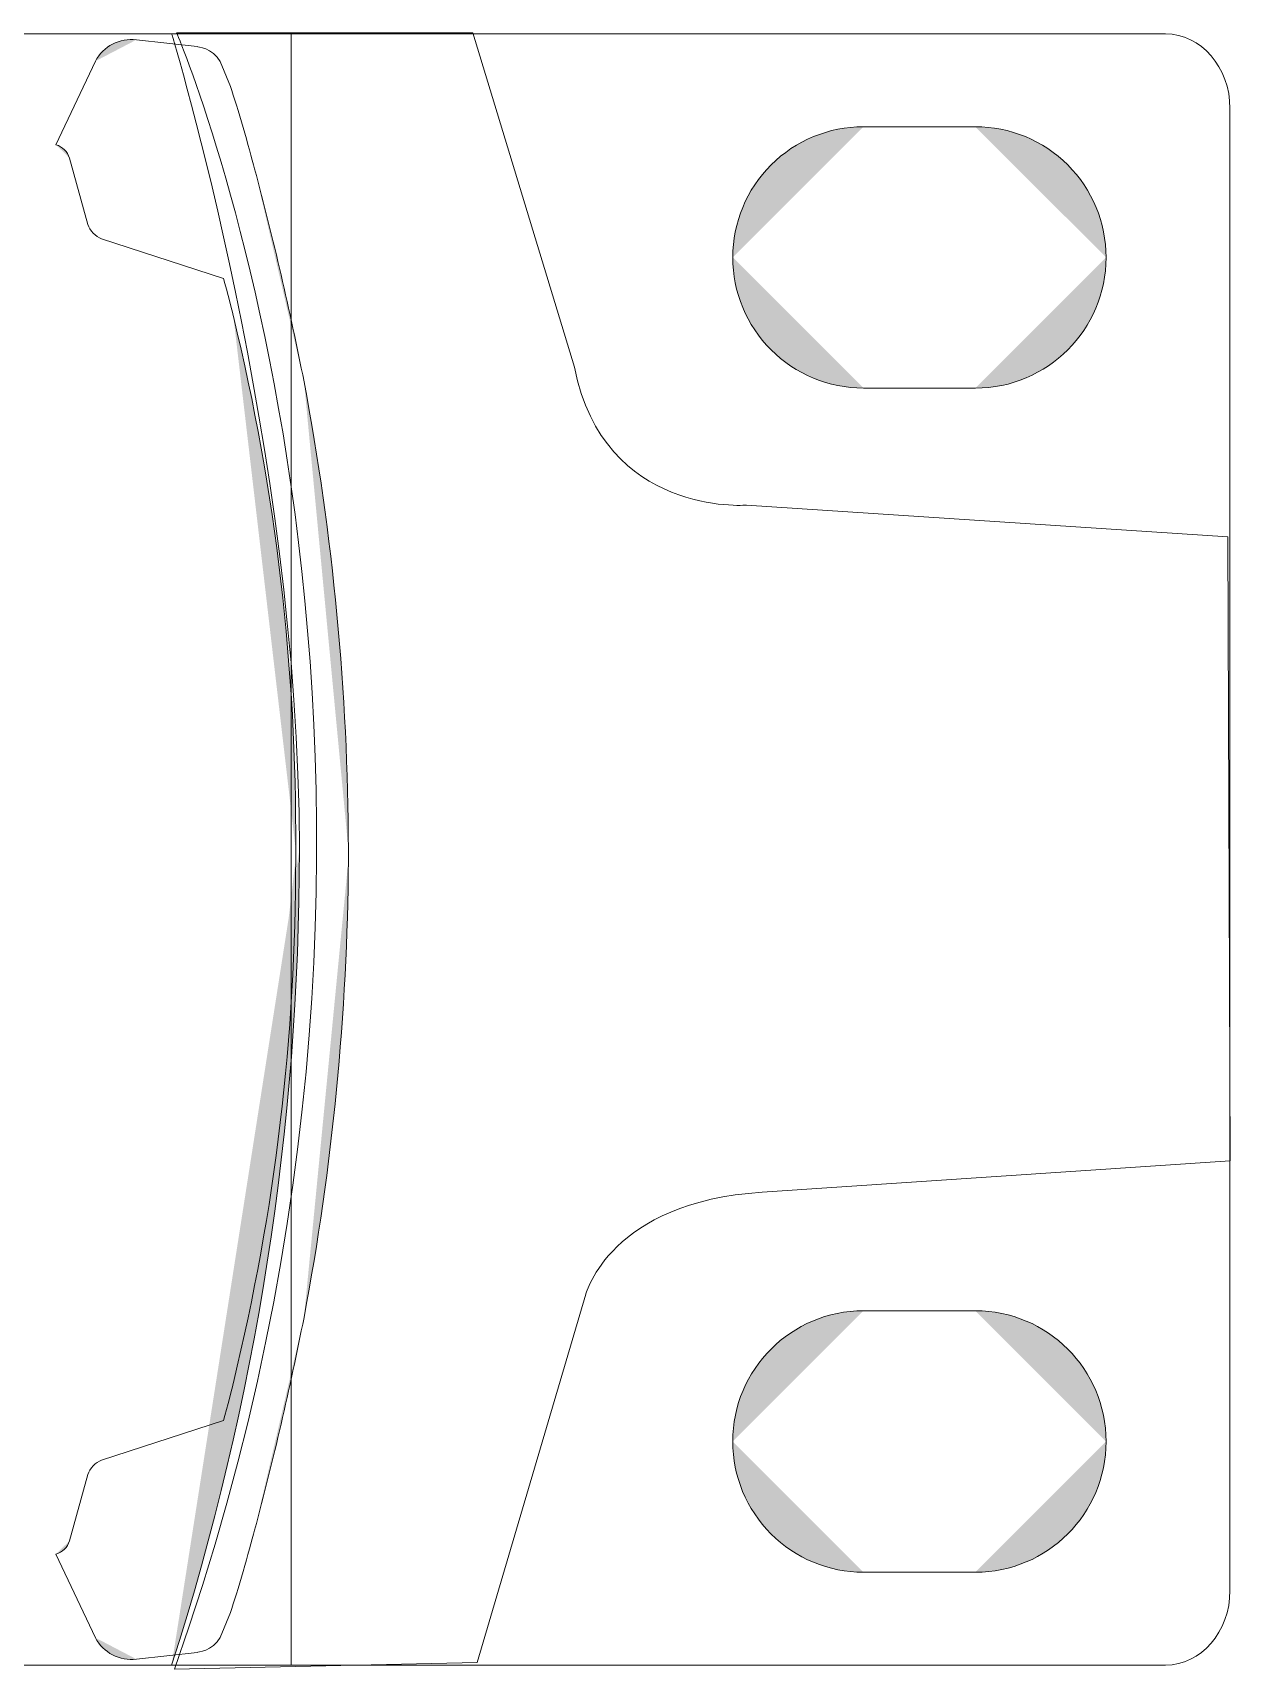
# Model space of a CAD drawing. Header units: millimetres. Extents: x 53 to 536, y 329 to 488.
# Drawn here: x 503.89 to 536, y 443.67 to 487.56 of the extents above; entities that cross this region are included whole.
import ezdxf

# ---------------------------------------------------------------- set-up
doc = ezdxf.new("R2010")
doc.units = ezdxf.units.MM
doc.header["$MEASUREMENT"] = 0

msp = doc.modelspace()

# ---------------------------------------------------------------- hatches: boundary and pattern name
at = {"transparency": 33554559}
h = msp.add_hatch(color=256, dxfattribs=at)
h.paths.add_polyline_path([(509.269, 451.361, 0.060147), (510.939, 465.396)], flags=0)
h.paths.add_polyline_path([(509, 450.343), (505.735, 449.275)], flags=0)
h.paths.add_polyline_path([(505.37, 448.891), (504.875, 447.11)], flags=0)
h.paths.add_polyline_path([(504.512, 446.755, 0.254349), (504.875, 447.11)], flags=0)
h.paths.add_polyline_path([(504.512, 446.755), (505.568, 444.513)], flags=0)
h.paths.add_polyline_path([(505.568, 444.513, 0.310952), (506.669, 443.937)], flags=0)
h.paths.add_polyline_path([(506.669, 443.937), (508.294, 444.119)], flags=0)
h.paths.add_polyline_path([(508.912, 444.522), (509.188, 445.189)], flags=0)
h.paths.add_polyline_path([(509.838, 447.401, 0.016111), (511.162, 453.106)], flags=0)
h.paths.add_polyline_path([(511.162, 453.106, 0.04488), (512.352, 465.373)], flags=0)
h.paths.add_polyline_path([(512.352, 465.373), (512.352, 465.655)], flags=0)
h.paths.add_polyline_path([(512.352, 465.655, 0.045852), (511.162, 478.201)], flags=0)
h.paths.add_polyline_path([(511.162, 478.201, 0.016126), (509.838, 483.907)], flags=0)
h.paths.add_polyline_path([(509.188, 486.119), (508.912, 486.787)], flags=0)
h.paths.add_polyline_path([(508.294, 487.188), (506.669, 487.371)], flags=0)
h.paths.add_polyline_path([(506.669, 487.371, 0.311746), (505.568, 486.797)], flags=0)
h.paths.add_polyline_path([(505.568, 486.797), (504.512, 484.555)], flags=0)
h.paths.add_polyline_path([(504.875, 484.199, 0.251912), (504.512, 484.555)], flags=0)
h.paths.add_polyline_path([(504.875, 484.199), (505.37, 482.417)], flags=0)
h.paths.add_polyline_path([(505.735, 482.034), (509, 480.965)], flags=0)
h.paths.add_polyline_path([(510.939, 465.655, 0.06105), (509.269, 479.948)], flags=0)
h = msp.add_hatch(color=256, dxfattribs=at)
h.paths.add_polyline_path([(526.162, 485.039, 0.414233), (522.657, 481.535)], flags=0)
h.paths.add_polyline_path([(526.162, 485.039), (529.162, 485.039)], flags=0)
h.paths.add_polyline_path([(532.667, 481.535, 0.414233), (529.162, 485.039)], flags=0)
h.paths.add_polyline_path([(529.162, 478.028, 0.414212), (532.667, 481.535)], flags=0)
h.paths.add_polyline_path([(529.162, 478.028), (526.162, 478.03)], flags=0)
h.paths.add_polyline_path([(522.657, 481.535, 0.414326), (526.162, 478.03)], flags=0)
h.paths.add_polyline_path([(526.162, 453.282, 0.414176), (522.657, 449.777)], flags=0)
h.paths.add_polyline_path([(526.162, 453.282), (529.162, 453.282)], flags=0)
h.paths.add_polyline_path([(532.667, 449.777, 0.414176), (529.162, 453.282)], flags=0)
h.paths.add_polyline_path([(529.162, 446.269, 0.414154), (532.667, 449.777)], flags=0)
h.paths.add_polyline_path([(529.162, 446.269), (526.162, 446.27)], flags=0)
h.paths.add_polyline_path([(522.657, 449.777, 0.414269), (526.162, 446.27)], flags=0)
h.paths.add_polyline_path([(507.613, 443.777, 0.077791), (511.039, 465.654)], flags=0)
h.paths.add_polyline_path([(507.613, 443.777), (534.26, 443.777)], flags=0)
h.paths.add_polyline_path([(535.99, 445.778), (535.99, 485.529)], flags=0)
h.paths.add_polyline_path([(534.26, 487.529), (507.613, 487.529)], flags=0)

# ---------------------------------------------------------------- linework, layer by layer
at = {"lineweight": 9}
msp.add_lwpolyline([(510.817, 443.778), (75.767, 443.778), (75.767, 487.53), (510.817, 487.53)], close=True, dxfattribs=at)
at = {"lineweight": 20}
for points in [[(508.294, 487.188), (506.669, 487.371, 0.311746), (505.568, 486.797), (504.512, 484.555, -0.251912), (504.875, 484.199), (505.37, 482.417)], [(509.838, 447.401, 0.016111), (511.162, 453.106, 0.04488), (512.352, 465.373), (512.352, 465.655, 0.045852), (511.162, 478.201, 0.016126), (509.838, 483.907)], [(509.269, 479.948, -0.06105), (510.939, 465.655), (510.939, 465.396, -0.060147), (509.269, 451.361)], [(505.37, 448.891), (504.875, 447.11, -0.254349), (504.512, 446.755), (505.568, 444.513, 0.310952), (506.669, 443.937), (508.294, 444.119)]]:
    msp.add_lwpolyline(points, format="xyb", dxfattribs=at)
at = {"lineweight": 9}
for points in [[(534.26, 487.529), (507.613, 487.529)], [(518.415, 478.588), (515.688, 487.56), (507.745, 487.56)], [(535.99, 445.778), (535.99, 485.529)], [(523.447, 456.459), (535.997, 457.308), (535.936, 474.04), (523.023, 474.889)], [(507.685, 443.667), (515.809, 443.849), (518.719, 453.731)]]:
    msp.add_lwpolyline(points, dxfattribs=at)
at = {"lineweight": 20}
for points in [[(509.188, 486.119), (508.912, 486.787)], [(505.735, 482.034), (509, 480.965)], [(509, 450.343), (505.735, 449.275)], [(508.912, 444.522), (509.188, 445.189)]]:
    msp.add_lwpolyline(points, dxfattribs=at)
at = {"lineweight": 9}
for points in [[(529.162, 478.028), (526.162, 478.03, -0.414326), (522.657, 481.535, -0.414233), (526.162, 485.039), (529.162, 485.039, -0.414233), (532.667, 481.535, -0.414212)], [(529.162, 446.269), (526.162, 446.27, -0.414269), (522.657, 449.777, -0.414176), (526.162, 453.282), (529.162, 453.282, -0.414176), (532.667, 449.777, -0.414154)]]:
    msp.add_lwpolyline(points, format="xyb", close=True, dxfattribs=at)
msp.add_lwpolyline([(511.039, 465.654, -0.077791), (507.613, 443.777), (534.26, 443.777)], format="xyb", dxfattribs=at)
at = {"lineweight": 20}
for points in [[(507.613, 487.529), (507.613, 487.529), (511.039, 476.349), (511.039, 465.654)], [(507.745, 487.56), (507.745, 487.56), (516.233, 467.735), (507.685, 443.667)], [(535.99, 485.529), (535.99, 486.634), (535.216, 487.529), (534.26, 487.529)], [(508.912, 486.787), (508.72, 487.151), (508.294, 487.188), (508.294, 487.188)], [(509.838, 483.907), (509.684, 484.481), (509.383, 485.553), (509.188, 486.119)], [(505.37, 482.417), (505.414, 482.257), (505.577, 482.086), (505.735, 482.034)], [(509, 480.965), (509.095, 480.661), (509.269, 479.948), (509.269, 479.948)], [(523.023, 474.889), (523.023, 474.889), (519.204, 474.586), (518.415, 478.588)], [(518.719, 453.731), (518.719, 453.731), (519.385, 456.217), (523.447, 456.459)], [(509.269, 451.361), (509.269, 451.361), (509.095, 450.647), (509, 450.343)], [(505.735, 449.275), (505.577, 449.223), (505.414, 449.051), (505.37, 448.891)], [(509.188, 445.189), (509.383, 445.755), (509.684, 446.827), (509.838, 447.401)], [(534.26, 443.777), (535.216, 443.777), (535.99, 444.673), (535.99, 445.778)], [(508.294, 444.119), (508.294, 444.119), (508.72, 444.157), (508.912, 444.522)]]:
    msp.add_open_spline(points, degree=3, dxfattribs=at)
at = {"lineweight": 9}
for points in [[(507.613, 487.529), (507.613, 487.529), (511.039, 476.349), (511.039, 465.654)], [(507.745, 487.56), (507.745, 487.56), (516.233, 467.735), (507.685, 443.667)], [(535.99, 485.529), (535.99, 486.634), (535.216, 487.529), (534.26, 487.529)], [(508.912, 486.787), (508.72, 487.151), (508.294, 487.188), (508.294, 487.188)], [(509.838, 483.907), (509.684, 484.481), (509.383, 485.553), (509.188, 486.119)], [(505.37, 482.417), (505.414, 482.257), (505.577, 482.086), (505.735, 482.034)], [(509, 480.965), (509.095, 480.661), (509.269, 479.948), (509.269, 479.948)], [(523.023, 474.889), (523.023, 474.889), (519.204, 474.586), (518.415, 478.588)], [(518.719, 453.731), (518.719, 453.731), (519.385, 456.217), (523.447, 456.459)], [(509.269, 451.361), (509.269, 451.361), (509.095, 450.647), (509, 450.343)], [(505.735, 449.275), (505.577, 449.223), (505.414, 449.051), (505.37, 448.891)], [(509.188, 445.189), (509.383, 445.755), (509.684, 446.827), (509.838, 447.401)], [(534.26, 443.777), (535.216, 443.777), (535.99, 444.673), (535.99, 445.778)], [(508.294, 444.119), (508.294, 444.119), (508.72, 444.157), (508.912, 444.522)]]:
    msp.add_open_spline(points, degree=3, dxfattribs=at)

doc.saveas('drawing.dxf')
